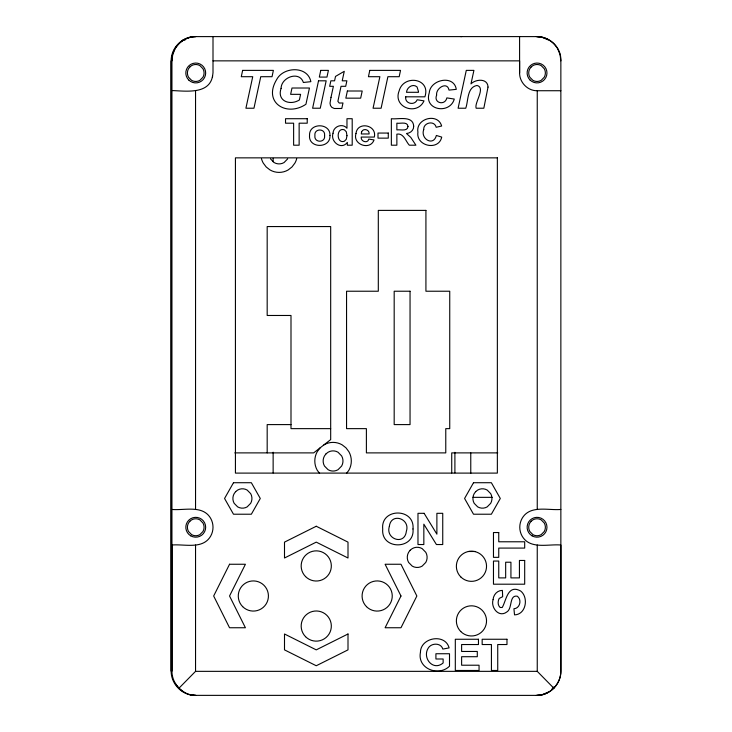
<?xml version="1.0" encoding="UTF-8"?>
<svg xmlns="http://www.w3.org/2000/svg" width="732" height="732" viewBox="0 0 732 732"><rect width="100%" height="100%" fill="white"/><g stroke="black" fill="none" stroke-linecap="round" stroke-linejoin="round"><path stroke-width="1.1" d="M537.05 695.391C549.97 695.418 560.977 683.99 560.858 671.143L560.858 59.695C560.895 47.068 549.522 36.49 537.05 36.6L194.959 36.609C182.048 36.554 171.041 48.047 171.142 60.866L171.142 671.116C171.041 683.926 182.039 695.427 194.959 695.363L537.05 695.391C549.952 695.446 560.977 683.962 560.858 671.143L560.858 545.02C548.268 543.858 530.023 549.769 522.126 536.126A18.053 18.053 0 0 1 522.126 518.338C530.014 504.696 548.277 510.616 560.858 509.454M189.588 694.567L195.746 695.391C182.835 695.418 171.837 683.972 171.938 671.143L171.938 545.02C184.519 543.858 202.773 549.769 210.67 536.126A18.053 18.053 0 0 0 210.66 518.338C202.773 504.696 184.519 510.616 171.938 509.454M454.901 472.845L454.901 452.321M553.941 688.3L537.251 671.345L537.251 545.02M537.251 509.454L537.251 90.731L560.858 90.731M171.938 60.857L172.743 54.58L175.122 48.733M171.938 90.558C185.443 90.988 209.297 94.785 212.582 76.027M212.408 77.372L213.003 72.77L213.003 36.6M213.003 60.857L519.61 60.857L519.61 72.77C519.354 82.295 527.653 90.96 537.251 90.731M175.735 47.919C179.926 40.992 187.712 36.792 195.746 36.6C183.275 36.545 171.892 47.04 171.938 59.695L171.938 671.143M287.676 158.862L284.053 162.559A9.772 9.772 0 0 1 274.125 162.559L270.492 158.862M320.149 447.828L317.249 451.681A18.876 18.876 0 0 0 317.249 470.273L319.573 473.348M346.547 473.348L348.871 470.273A18.876 18.876 0 0 0 348.871 451.681L345.971 447.828L342.192 444.873A17.98 17.98 0 0 0 323.928 444.873M554.353 686.607L551.452 689.581M183.86 692.115L178.855 688.318L195.545 671.345L195.545 545.02M542.421 694.558L548.167 692.152M536.254 695.391L542.421 694.577M460.693 36.609L461.645 36.609M183.046 39.857L185.333 39.857M290.997 424.597L267.18 424.597L267.18 452.888M330.681 428.641L290.997 428.641L290.997 315.474L267.18 315.474L267.18 226.563L330.681 226.563L330.681 439.603L313.671 452.888L234.807 452.888M497.76 452.888L451.726 452.888L451.726 472.964M473.028 497.348L492.197 497.348M468.416 551.489L475.224 551.489M195.545 671.345L537.251 671.345M537.05 36.6C545.084 36.792 552.87 40.992 557.061 47.919M536.254 36.609L542.421 37.442L548.158 39.857M175.122 683.267L178.91 688.29M557.665 48.724L560.044 54.58L560.858 60.857M519.583 36.6L519.61 72.77M470.768 452.861L470.768 473.394M273.137 158.313L273.137 161.745M273.137 452.202L273.137 472.964M195.545 90.558L195.545 509.454M171.142 60.866L171.142 671.116M296.716 158.624A18.876 18.876 0 0 1 294.895 163.108L291.995 166.96L288.216 169.916A17.98 17.98 0 0 1 269.962 169.916L266.183 166.96L263.282 163.108A18.876 18.876 0 0 1 261.452 158.624M418.475 91.546L418.448 92.296L406.498 92.296C406.827 87.373 413.013 83.164 417.066 86.98L418.475 91.546M405.729 96.816C404.522 103.752 414.715 105.994 417.176 99.762L424.011 100.87C417.03 116.232 392.471 107.339 399.16 90.805C403.588 74.179 431.194 78.15 424.889 96.816L405.729 96.816M423.718 129.591C420.214 138.842 433.518 146.793 436.363 135.466L441.716 137.104C438.788 151.14 415.776 146.263 417.917 132.19C415.447 118.392 437.956 112.454 441.643 126.014L436.18 127.276C434.524 120.057 423.215 122.5 423.718 129.591M420.442 652.386C417.121 668.719 438.624 676.917 449.503 666.175L449.503 653.74L435.915 653.74L435.915 658.992L443.135 658.992L443.135 662.954C433.243 671.509 422.044 658.105 428.174 648.195C431.185 642.815 441.021 642.55 442.842 649.074L449.1 647.902C445.312 633.079 420.433 637.352 420.442 652.386M389.36 526.381C385.169 539.182 404.741 545.752 406.333 531.368C410.67 518.512 390.934 512.18 389.36 526.381M493.094 599.609C490.55 607.468 498.693 617.826 506.571 612.135C512.803 608.832 508.813 594.814 517.231 596.187C522.053 599.435 520.104 608.475 513.928 608.75L514.532 614.88C526.235 614.551 528.797 597.275 520.617 590.989C507.706 583.971 506.379 600.203 502.243 607.496L500.13 607.478C497.632 605.337 497.687 601.146 499.206 598.437L502.664 596.699L502.39 590.395C497.357 590.312 493.368 594.732 493.094 599.609M333.033 133.242C330.095 141.642 341.423 150.527 347.343 142.383L347.343 145.201L352.202 145.201L352.202 118.712L346.968 118.712L346.968 128.256C342.622 122.83 333.17 126.398 333.033 133.242M355.999 133.499C352.321 144.652 370.273 150.746 374.043 139.94L368.827 139.098C367.766 143.902 360.501 141.55 361.205 137.067L374.317 137.067C377.255 124.824 357.243 121.018 355.999 133.499M412.994 528.971C415.053 550.034 380.823 550.189 382.717 529.117C380.384 507.715 415.053 507.642 412.994 528.971M413.69 126.133C413.928 130.177 410.313 133.27 406.48 133.508L410.798 137.415L415.904 145.201L409.316 145.201C405.674 141.313 403.698 132.84 396.863 134.139L396.863 145.201L391.355 145.201L391.355 118.712C398.117 119.581 413.004 115.18 413.69 126.133M329.958 135.548C330.8 148.678 308.282 148.724 309.535 135.338C309.041 122.4 330.745 122.775 329.958 135.548M436.62 95.114C433.28 103.267 445.193 105.911 446.849 97.896L454.279 99.058C449.86 114.677 423.517 110.422 429.254 92.808C430.279 79.404 454.078 74.435 456.274 89.359L449.009 90.1C447.334 80.968 435.577 88.206 436.62 95.114M281.088 88.352C276.678 101.062 289.982 105.911 299.388 99.964L300.587 94.337L290.631 94.337L291.995 88.014L309.453 88.014L305.939 104.255C286.633 117.303 262.715 102.581 276.614 79.66C283.229 66.603 307.66 65.551 310.862 81.664L303.387 82.487C299.434 70.464 281.198 77.235 281.088 88.352M346.986 135.676L346.273 139.3L344.324 141.249C336.208 144.213 336.034 126.874 344.36 129.829L346.3 131.76L346.986 135.676M408.008 126.48C407.559 131.797 400.267 129.299 396.863 129.912L396.863 123.186C400.303 123.836 407.459 121.192 408.008 126.48M324.578 135.566C325.767 143.106 313.79 143.051 314.906 135.603C313.781 128.21 325.685 128.073 324.578 135.566M361.562 132.099L361.297 133.965L369.12 133.965C369.724 129.472 362.944 127.716 361.562 132.099M488.024 87.081L483.825 108.226L476.184 108.226C474.025 103.038 486.112 87.721 477.008 85.461C466.888 87.227 468.425 100.897 465.744 108.226L458.104 108.226L466.284 70.382L473.915 70.382L470.987 83.86C475.763 79.019 487.777 78.068 488.024 87.081M331.01 97.329L330.031 103.166L330.489 105.554L331.861 107.366L334.25 108.492L341.789 108.482L342.988 102.983L339.227 103.047L337.882 101.364L341.021 86.312L345.705 86.312L346.877 80.813L342.219 80.813L344.269 71.306L335.512 76.421L334.579 80.813L330.855 80.813L329.684 86.312L333.38 86.312L331.01 97.329M320.762 70.382L319.326 77.089L326.966 77.089L328.403 70.382L320.762 70.382M242.64 70.382L241.285 76.704L252.732 76.704L245.915 108.226L253.958 108.226L260.748 76.704L272.03 76.704L273.384 70.382L242.64 70.382M318.53 80.813L312.619 108.226L320.259 108.226L326.17 80.813L318.53 80.813M347.38 91.006L345.833 98.161L360.666 98.161L362.203 91.006L347.38 91.006M369.797 70.382L368.434 76.704L379.881 76.704L373.064 108.226L381.107 108.226L387.896 76.704L399.178 76.704L400.532 70.382L369.797 70.382M229.537 564.253L213.662 596.004L229.537 627.745L245.412 627.745L229.537 596.004L245.412 564.253L229.537 564.253M400.98 596.004L385.105 627.745L400.98 627.745L416.856 596.004L400.98 564.253L385.105 564.253L400.98 596.004M233.49 482.717L224.559 498.474L233.49 514.221L251.351 514.221L260.281 498.474L251.351 482.717L233.49 482.717M473.513 482.717L464.582 498.474L473.513 514.221L491.364 514.221L500.295 498.474L491.364 482.717L473.513 482.717M189.853 66.978L188.527 68.735A8.619 8.619 0 0 0 188.527 77.226L191.583 80.328A8.208 8.208 0 0 0 199.918 80.328L202.965 77.226A8.619 8.619 0 0 0 202.965 68.735L199.918 65.624A8.208 8.208 0 0 0 191.583 65.624L189.853 66.978M531.158 66.978L529.831 68.735A8.619 8.619 0 0 0 529.831 77.226L532.878 80.328A8.208 8.208 0 0 0 541.213 80.328L544.26 77.226A8.619 8.619 0 0 0 544.26 68.735L541.213 65.624A8.208 8.208 0 0 0 532.878 65.624L531.158 66.978M189.853 521.257L188.527 523.014A8.619 8.619 0 0 0 188.527 531.505L191.583 534.607A8.208 8.208 0 0 0 199.918 534.607L202.965 531.505A8.619 8.619 0 0 0 202.965 523.014L199.918 519.903A8.208 8.208 0 0 0 191.583 519.903L189.853 521.257M235.686 491.611L234.167 493.624A9.845 9.845 0 0 0 234.167 503.323L237.653 506.873A9.379 9.379 0 0 0 247.178 506.873L250.664 503.323A9.845 9.845 0 0 0 250.664 493.624L247.178 490.074A9.379 9.379 0 0 0 237.653 490.074L235.686 491.611M326.042 453.831L324.468 455.926A10.257 10.257 0 0 0 324.468 466.028L328.101 469.724A9.772 9.772 0 0 0 338.019 469.724L341.652 466.028A10.257 10.257 0 0 0 341.652 455.926L338.019 452.22A9.772 9.772 0 0 0 328.101 452.22L326.042 453.831M410.176 550.226L408.602 552.321A10.257 10.257 0 0 0 408.602 562.423L412.235 566.12A9.772 9.772 0 0 0 422.154 566.12L425.786 562.423A10.257 10.257 0 0 0 425.786 552.321L422.154 548.616A9.772 9.772 0 0 0 412.235 548.616L410.176 550.226M475.709 491.611L474.19 493.624A9.845 9.845 0 0 0 474.19 503.323L477.676 506.873A9.379 9.379 0 0 0 487.201 506.873L490.687 503.323A9.845 9.845 0 0 0 490.687 493.624L487.201 490.074A9.379 9.379 0 0 0 477.676 490.074L475.709 491.611M531.158 521.257L529.831 523.014A8.619 8.619 0 0 0 529.831 531.505L532.878 534.607A8.208 8.208 0 0 0 541.213 534.607L544.26 531.505A8.619 8.619 0 0 0 544.26 523.014L541.213 519.903A8.208 8.208 0 0 0 532.878 519.903L531.158 521.257M316.251 526.253L284.501 542.128L284.501 558.004L316.251 542.128L348.002 558.004L348.002 542.128L316.251 526.253M348.002 633.994L316.251 649.87L284.501 633.994L284.501 649.87L316.251 665.745L348.002 649.87L348.002 633.994M307.23 118.712L285.526 118.712L285.526 123.196L293.623 123.196L293.623 145.201L299.141 145.201L299.141 123.186L307.23 123.196L307.23 118.712M388.28 133.059L377.996 133.059L377.996 138.138L388.28 138.138L388.28 133.059M497.357 157.856L235.43 157.856L235.43 473.101L497.357 473.101L497.357 157.856M425.923 210.395L378.307 210.395L378.307 291.226L346.556 291.226L346.556 428.641L366.393 428.641L366.393 452.888L445.77 452.888L445.77 428.641L449.741 428.641L449.741 291.226L425.923 291.226L425.923 210.395M410.048 291.226L394.182 291.226L394.182 424.597L410.048 424.597L410.048 291.226M424.112 513.315L417.981 513.315L417.981 544.535L423.837 544.535L423.837 524.176L436.418 544.535L442.741 544.535L442.741 513.315L436.885 513.315L436.885 534.159L424.112 513.315M498.748 532.539L493.469 532.539L493.469 557.345L498.748 557.345L498.748 548.085L524.688 548.085L524.688 541.781L498.748 541.781L498.748 532.539M524.688 560.456L519.427 560.456L519.427 577.896L510.927 577.896L510.927 562.222L505.666 562.222L505.666 577.896L498.748 577.896L498.748 561.051L493.469 561.051L493.469 584.2L524.688 584.2L524.688 560.456M478.463 639.256L455.313 639.256L455.313 670.475L479.057 670.475L479.057 665.214L461.618 665.214L461.618 656.714L477.291 656.714L477.291 651.462L461.618 651.462L461.618 644.535L478.463 644.535L478.463 639.256M506.974 639.256L482.168 639.256L482.168 644.535L491.428 644.535L491.428 670.475L497.733 670.475L497.733 644.535L506.974 644.535L506.974 639.256M530.032 79.998A9.919 9.919 0 0 0 546.63 75.542A9.919 9.919 0 0 0 534.479 63.391A9.919 9.919 0 0 0 530.032 79.998M190.787 535.851A9.919 9.919 0 0 0 205.665 527.26A9.919 9.919 0 0 0 190.787 518.668A9.919 9.919 0 0 0 190.787 535.851M532.091 535.851A9.919 9.919 0 0 0 546.969 527.26A9.919 9.919 0 0 0 532.091 518.668A9.919 9.919 0 0 0 532.091 535.851M188.728 79.998A9.919 9.919 0 0 0 205.335 75.542A9.919 9.919 0 0 0 193.184 63.391A9.919 9.919 0 0 0 188.728 79.998M305.583 576.606A15.079 15.079 0 0 0 330.818 569.844A15.079 15.079 0 0 0 312.344 551.37A15.079 15.079 0 0 0 305.583 576.606M305.583 636.721A15.079 15.079 0 0 0 330.818 629.959A15.079 15.079 0 0 0 312.344 611.495A15.079 15.079 0 0 0 305.583 636.721M242.685 606.663A15.079 15.079 0 0 0 267.912 599.901A15.079 15.079 0 0 0 249.447 581.437A15.079 15.079 0 0 0 242.685 606.663M366.503 606.663A15.079 15.079 0 0 0 391.739 599.901A15.079 15.079 0 0 0 373.265 581.437A15.079 15.079 0 0 0 366.503 606.663M460.794 576.935A15.079 15.079 0 0 0 486.021 570.173A15.079 15.079 0 0 0 467.547 551.699A15.079 15.079 0 0 0 460.794 576.935M460.794 631.56A15.079 15.079 0 0 0 486.021 624.808A15.079 15.079 0 0 0 467.547 606.334A15.079 15.079 0 0 0 460.794 631.56"/></g></svg>
